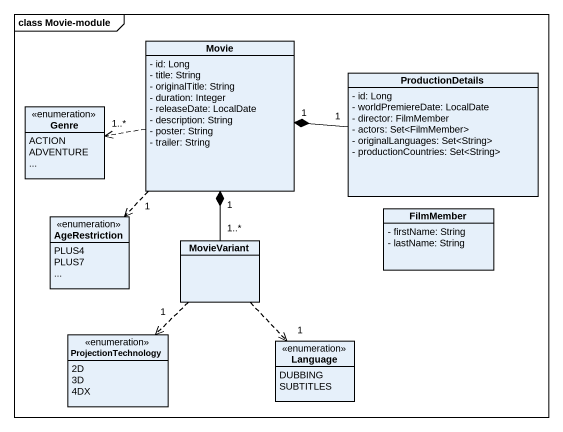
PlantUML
@startuml
mainframe class Movie-module
hide circle
hide empty members
skinparam classAttributeIconSize 0
class Movie {
  - id: Long
  - title: String
  - originalTitle: String
  - duration: Integer
  - releaseDate: LocalDate
  - description: String
  - poster: String
  - trailer: String
}
class ProductionDetails {
  - id: Long
  - worldPremiereDate: LocalDate
  - director: FilmMember
  - actors: Set<FilmMember>
  - originalLanguages: Set<String>
  - productionCountries: Set<String>
}
enum Genre {
  ACTION
  ADVENTURE
  ~...
}
class FilmMember {
  - firstName: String
  - lastName: String
}
enum AgeRestriction {
  PLUS4
  PLUS7
  ~...
}
class MovieVariant
enum ProjectionTechnology {
  2D
  3D
  4DX
}
enum Language {
  DUBBING
  SUBTITLES
}
Movie .left.> "1..*" Genre
Movie ..> "1" AgeRestriction
ProductionDetails "1" -left-* "1" Movie
MovieVariant "1..*" -up-* "1" Movie
MovieVariant ..> "1" ProjectionTechnology
MovieVariant ..> "1" Language
@enduml
